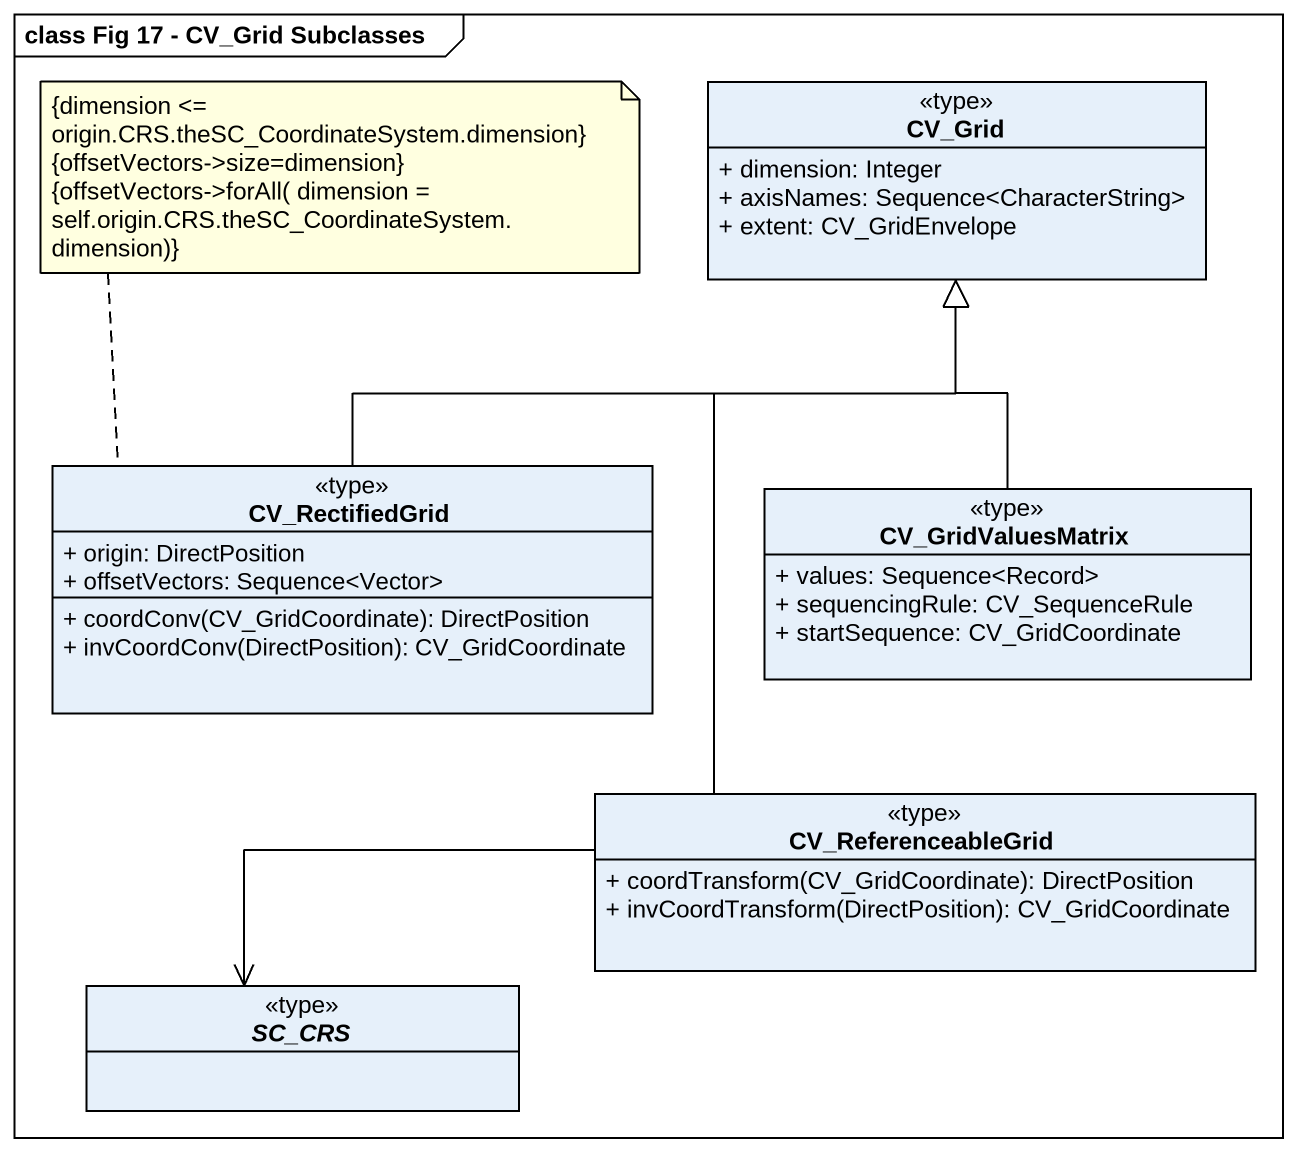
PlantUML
@startuml
mainframe class Fig 17 - CV_Grid Subclasses
hide circle
hide empty members
skinparam classAttributeIconSize 0
class CV_Grid <<type>> {
  + dimension: Integer
  + axisNames: Sequence<CharacterString>
  + extent: CV_GridEnvelope
}
class CV_RectifiedGrid <<type>> {
  + origin: DirectPosition
  + offsetVectors: Sequence<Vector>
  + coordConv(CV_GridCoordinate): DirectPosition
  + invCoordConv(DirectPosition): CV_GridCoordinate
}
class CV_GridValuesMatrix <<type>> {
  + values: Sequence<Record>
  + sequencingRule: CV_SequenceRule
  + startSequence: CV_GridCoordinate
}
class CV_ReferenceableGrid <<type>> {
  + coordTransform(CV_GridCoordinate): DirectPosition
  + invCoordTransform(DirectPosition): CV_GridCoordinate
}
abstract class SC_CRS <<type>>
CV_RectifiedGrid -up-|> CV_Grid
CV_GridValuesMatrix -up-|> CV_Grid
CV_ReferenceableGrid -up-|> CV_Grid
SC_CRS <-right- CV_ReferenceableGrid
note top of CV_RectifiedGrid
  {dimension <= origin.CRS.theSC_CoordinateSystem.dimension}
  {offsetVectors->size=dimension}
  {offsetVectors->forAll( dimension = self.origin.CRS.theSC_CoordinateSystem.dimension)}
end note
@enduml
